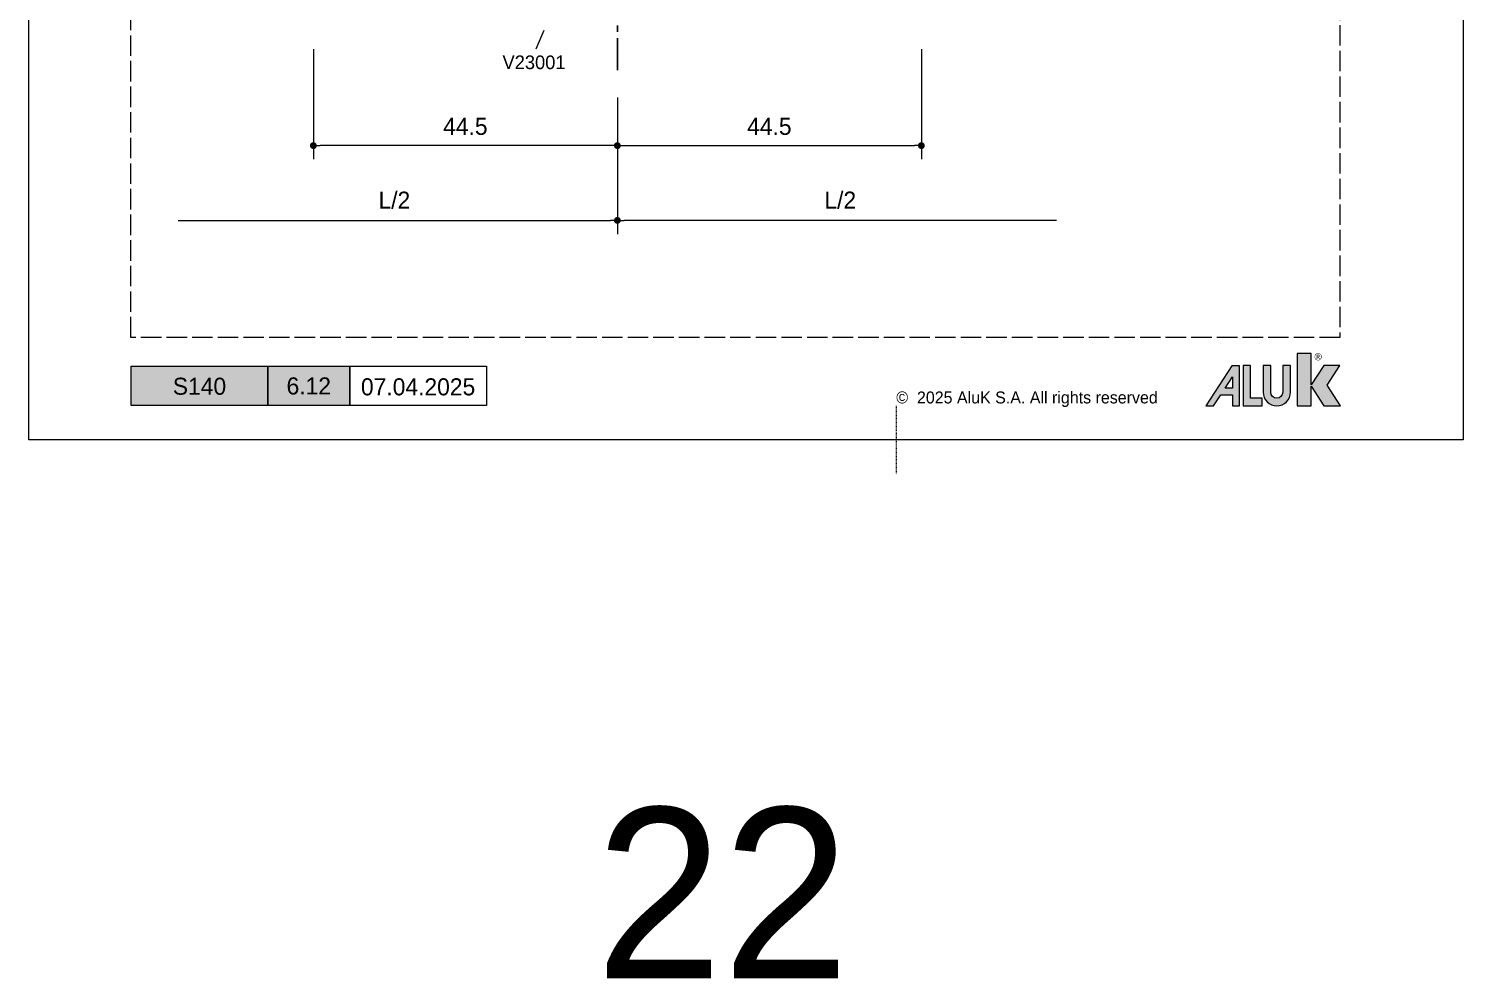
# Model space of a CAD drawing. Header units: millimetres. Extents: x -576 to 4430, y -1196 to 2690.
# Drawn here: x 260 to 470, y -471.9 to -332.8 of the extents above; entities that cross this region are included whole.
import ezdxf
from ezdxf.enums import TextEntityAlignment as Align

# ---------------------------------------------------------------- set-up
doc = ezdxf.new("R2010")
doc.units = ezdxf.units.MM
doc.header["$LTSCALE"] = 0.25
doc.header["$MEASUREMENT"] = 0
for name, pattern in [('ACAD_ISO02W100', [15, 12, -3]), ('CENTER', [2, 1.25, -0.25, 0.25, -0.25]), ('DOT2', [0.125, 0, -0.125])]:
    doc.linetypes.add(name, pattern=pattern)
doc.layers.get('0').update_dxf_attribs({"lineweight": 5})
doc.layers.get('Defpoints').update_dxf_attribs({"lineweight": 5})
doc.layers.add('01_ALUK Logo', color=7, linetype='Continuous')
doc.layers.add('ASSI', color=1, linetype='CENTER')
for name, color, linetype, lineweight in [('01_Dimension', 251, 'Continuous', 9), ('01_External Border', 150, 'Continuous', 20), ('01_Text', 40, 'Continuous', 25)]:
    doc.layers.add(name, color=color, linetype=linetype, lineweight=lineweight)
doc.layers.add('01_Fill Border Grey', color=7, linetype='Continuous', true_color=0x555655)
doc.layers.add('01_Text [White]', color=7, linetype='Continuous', lineweight=25, true_color=0xffffff)
doc.layers.add('02_Block Frame', color=7, linetype='Continuous', lineweight=5, true_color=0xe2001a, plot=False)
doc.layers.add('02_Layout Grid', color=252, linetype='DOT2', lineweight=5, plot=False, transparency=0.5)
doc.styles.add('ALUK Main&Secondary Titles', font='GOTHIC.TTF')
doc.styles.add('Aluk Text', font='GOTHIC.TTF')
doc.styles.get("Standard").update_dxf_attribs({"font": 'arial.ttf'})
doc.dimstyles.new('ALUK Manual 1-1', dxfattribs={"dimtxt": 2.5, "dimasz": 1, "dimexe": 2, "dimexo": 4, "dimgap": 1.5, "dimtad": 3, "dimdec": 1, "dimdsep": 46, "dimtxsty": 'Aluk Text', "dimblk": 'DOT', "dimcen": 0, "dimclrd": 256, "dimclre": 256, "dimclrt": 2, "dimaunit": 1, "dimadec": 0, "dimazin": 0, "dimtfac": 0.7, "dimtdec": 1, "dimtmove": 0, "dimatfit": 3, "dimldrblk": 'DOT', "dimfxl": 1, "dimtolj": 2, "dimlwd": -1, "dimlwe": -1, "dimarcsym": 0})

# ---------------------------------------------------------------- blocks, each defined once
blk = doc.blocks.new('serie_')
at = {"layer": '01_Text [White]', "color": 7, "true_color": 0xffffff, "insert": (10, -2.87), "char_height": 2.5, "attachment_point": 5, "style": 'ALUK Main&Secondary Titles'}
blk.add_mtext_dynamic_manual_height_columns('S140', width=20, gutter_width=12.5, heights=[0], dxfattribs=at)
blk = doc.blocks.new('_Dot')
at = {"color": 0, "linetype": 'ByBlock', "lineweight": -2}
blk.add_line((-0.5, 0), (-1, 0), dxfattribs=at)
at = {"color": 0, "linetype": 'ByBlock', "const_width": 0.5}
blk.add_lwpolyline([(-0.25, 0, 1), (0.25, 0, 1)], format="xyb", close=True, dxfattribs=at)
blk = doc.blocks.new('*D151')
at = {"layer": '01_Dimension', "ltscale": 0.25, "transparency": 16777216}
for p, q in [((346.17, -342.87), (346.17, -362.85)), ((281.89, -360.85), (345.17, -360.85))]:
    blk.add_line(p, q, dxfattribs=at)
at = {"layer": 'Defpoints', "color": 0, "ltscale": 0.25, "transparency": 16777216}
for p in [(346.17, -338.87), (281.89, -360.85), (346.17, -360.85)]:
    blk.add_point(p, dxfattribs=at)
at = {"layer": '01_Dimension', "ltscale": 0.25, "transparency": 16777216}
blk.add_blockref('_Dot', (346.17, -360.85), dxfattribs=at)
at = {"layer": '01_Dimension', "color": 2, "ltscale": 0.25, "transparency": 16777216, "insert": (313.53, -357.9), "char_height": 2.5, "attachment_point": 5, "style": 'Aluk Text'}
blk.add_mtext('\\A2;L/2', dxfattribs=at)
blk = doc.blocks.new('_None')
blk = doc.blocks.new('*D152')
at = {"layer": '01_Dimension', "ltscale": 0.25, "transparency": 16777216}
for p, q in [((346.17, -342.87), (346.17, -362.85)), ((410.44, -360.85), (347.17, -360.85))]:
    blk.add_line(p, q, dxfattribs=at)
at = {"layer": 'Defpoints', "color": 0, "ltscale": 0.25, "transparency": 16777216}
for p in [(346.17, -338.87), (346.17, -360.85), (410.44, -360.85)]:
    blk.add_point(p, dxfattribs=at)
at = {"layer": '01_Dimension', "ltscale": 0.25, "transparency": 16777216, "rotation": 180}
blk.add_blockref('_Dot', (346.17, -360.85), dxfattribs=at)
at = {"layer": '01_Dimension', "color": 2, "ltscale": 0.25, "transparency": 16777216, "insert": (378.8, -357.9), "char_height": 2.5, "attachment_point": 5, "style": 'Aluk Text'}
blk.add_mtext('\\A2;L/2', dxfattribs=at)
blk = doc.blocks.new('*D250')
at = {"layer": '01_Dimension', "ltscale": 0.25, "transparency": 16777216}
for p, q in [((390.67, -335.75), (390.67, -351.9)), ((346.17, -342.87), (346.17, -351.9)), ((347.17, -349.9), (389.67, -349.9))]:
    blk.add_line(p, q, dxfattribs=at)
at = {"layer": 'Defpoints', "color": 0, "ltscale": 0.25, "transparency": 16777216}
for p in [(390.67, -331.75), (346.17, -338.87), (390.67, -349.9)]:
    blk.add_point(p, dxfattribs=at)
at = {"layer": '01_Dimension', "ltscale": 0.25, "transparency": 16777216, "rotation": 180}
blk.add_blockref('_Dot', (346.17, -349.9), dxfattribs=at)
at = {"layer": '01_Dimension', "ltscale": 0.25, "transparency": 16777216}
blk.add_blockref('_Dot', (390.67, -349.9), dxfattribs=at)
at = {"layer": '01_Dimension', "color": 2, "ltscale": 0.25, "transparency": 16777216, "insert": (368.42, -347.09), "char_height": 2.5, "attachment_point": 5, "style": 'Aluk Text'}
blk.add_mtext('\\A2;44.5', dxfattribs=at)
blk = doc.blocks.new('*D155')
at = {"layer": '01_Dimension', "ltscale": 0.25, "transparency": 16777216}
for p, q in [((301.67, -335.75), (301.67, -351.9)), ((346.17, -342.87), (346.17, -351.9)), ((345.17, -349.9), (302.67, -349.9))]:
    blk.add_line(p, q, dxfattribs=at)
at = {"layer": 'Defpoints', "color": 0, "ltscale": 0.25, "transparency": 16777216}
for p in [(301.67, -331.75), (346.17, -338.87), (301.67, -349.9)]:
    blk.add_point(p, dxfattribs=at)
at = {"layer": '01_Dimension', "ltscale": 0.25, "transparency": 16777216, "rotation": 180}
blk.add_blockref('_Dot', (301.67, -349.9), dxfattribs=at)
at = {"layer": '01_Dimension', "ltscale": 0.25, "transparency": 16777216}
blk.add_blockref('_Dot', (346.17, -349.9), dxfattribs=at)
at = {"layer": '01_Dimension', "color": 2, "ltscale": 0.25, "transparency": 16777216, "insert": (323.92, -347.09), "char_height": 2.5, "attachment_point": 5, "style": 'Aluk Text'}
blk.add_mtext('\\A2;44.5', dxfattribs=at)
blk = doc.blocks.new('A$C14581')
at = {"layer": '01_Text', "insert": (0, -0.19), "char_height": 2, "attachment_point": 7, "style": 'Aluk Text'}
blk.add_mtext_dynamic_manual_height_columns('{\\fPoppins|b0|i0|c0|p2;\\H0.875x;©  2025 AluK S.A. All rights reserved}', width=51.3351, gutter_width=204.25, heights=[0], dxfattribs=at)
blk = doc.blocks.new('AluK Logo')
at = {"layer": '01_ALUK Logo', "true_color": 0xe2001a}
h = blk.add_hatch(color=242, dxfattribs=at)
h.dxf.hatch_style = 1
h.paths.add_polyline_path([(18.02, 3.04), (19.92, 5.98), (17.56, 5.98), (15.66, 3.11), (15.66, 7.76), (13.58, 7.76), (13.58, 0), (15.66, 0), (15.66, 2.93), (17.53, 0), (20, 0)])
at = {"layer": '01_ALUK Logo', "true_color": 0x323338}
h = blk.add_hatch(color=250, dxfattribs=at)
h.dxf.hatch_style = 1
h.paths.add_polyline_path([(3.94, 0), (5.02, 0), (5.02, 5.96), (3.87, 5.96), (0, 0), (1.15, 0), (2.2, 1.63), (3.94, 1.63)])
h.paths.add_polyline_path([(3.95, 2.64), (2.86, 2.64), (3.95, 4.31)], flags=16)
h = blk.add_hatch(color=250, dxfattribs=at)
h.dxf.hatch_style = 1
h.paths.add_polyline_path([(6.62, 1.12), (6.62, 5.97), (5.53, 5.97), (5.53, 0), (8.38, 0), (8.38, 1.12)])
h = blk.add_hatch(color=250, dxfattribs=at)
h.dxf.hatch_style = 1
h.paths.add_polyline_path([(12.57, 5.97), (11.43, 5.97), (11.43, 2.02, -1), (9.65, 2.02), (9.65, 5.97), (8.52, 5.97), (8.52, 2.02, 0.999791), (12.57, 2.02)])
at = {"layer": '01_ALUK Logo', "color": 242, "lineweight": 0, "true_color": 0xe2001a}
blk.add_lwpolyline([(17.53, 0), (20, 0), (18.02, 3.04), (19.92, 5.98), (17.56, 5.98), (15.66, 3.11), (15.66, 7.76), (13.58, 7.76), (13.58, 0), (15.66, 0), (15.66, 2.93)], close=True, dxfattribs=at)
at = {"layer": '01_ALUK Logo', "color": 250, "lineweight": 0, "true_color": 0x323338}
for points in [[(2.2, 1.63), (3.94, 1.63), (3.94, 0), (5.02, 0), (5.02, 5.96), (3.87, 5.96), (0, 0), (1.15, 0)], [(2.86, 2.64), (3.95, 4.31), (3.95, 2.64)], [(8.38, 0), (8.38, 1.12), (6.62, 1.12), (6.62, 5.97), (5.53, 5.97), (5.53, 0)]]:
    blk.add_lwpolyline(points, close=True, dxfattribs=at)
blk.add_lwpolyline([(9.65, 2.02), (9.65, 5.97), (8.52, 5.97), (8.52, 2.02, 1), (12.57, 2.02), (12.57, 5.97), (11.43, 5.97), (11.43, 2.02, -1)], format="xyb", close=True, dxfattribs=at)
at = {"layer": '01_ALUK Logo', "color": 242, "lineweight": 0, "true_color": 0xe2001a, "insert": (16.69, 7.28), "char_height": 1.06, "attachment_point": 5}
blk.add_mtext_dynamic_manual_height_columns('®', width=0.2845, gutter_width=0.756, heights=[0], dxfattribs=at)
blk = doc.blocks.new('PAGE pari')
at = {"layer": '02_Block Frame', "linetype": 'ACAD_ISO02W100'}
blk.add_line((14.93, 266), (191.93, 266), dxfattribs=at)
at = {"layer": '02_Block Frame'}
blk.add_lwpolyline([(0, 0), (0, 297), (210, 297), (210, 0)], close=True, dxfattribs=at)
at = {"layer": '02_Block Frame', "linetype": 'ACAD_ISO02W100'}
blk.add_lwpolyline([(14.93, 15), (14.93, 282), (191.93, 282), (191.93, 15)], close=True, dxfattribs=at)
at = {"layer": '02_Layout Grid', "color": 6, "ltscale": 0.25}
blk.add_line((127, 5), (127, -5), dxfattribs=at)
at = {"layer": '01_ALUK Logo', "xscale": 0.9841678626162992, "yscale": 0.9841678626162992, "zscale": 0.9841678626162992}
blk.add_blockref('AluK Logo', (172.32, 5), dxfattribs=at)
at = {"layer": '01_Text'}
blk.add_blockref('A$C14581', (127, 5), dxfattribs=at)

msp = doc.modelspace()

# ---------------------------------------------------------------- hatches: boundary and pattern name
at = {"layer": '01_Fill Border Grey', "ltscale": 0.25}
h = msp.add_hatch(color=256, dxfattribs=at)
h.dxf.hatch_style = 1
h.paths.add_polyline_path([(307.001, -387.967), (275.001, -387.967), (275.001, -382.222), (307.001, -382.222)])

# ---------------------------------------------------------------- linework, layer by layer
at = {"layer": '01_Dimension', "ltscale": 0.25}
msp.add_line((334.3, -335.719), (335.463, -332.987), dxfattribs=at)
at = {"layer": '01_External Border'}
for points in [[(295.001, -387.967), (275.001, -387.967), (275.001, -382.222), (295.001, -382.222)], [(307.001, -387.967), (295.001, -387.967), (295.001, -382.222), (307.001, -382.222)], [(327.001, -387.967), (307.001, -387.967), (307.001, -382.222), (327.001, -382.222)]]:
    msp.add_lwpolyline(points, close=True, dxfattribs=at)
at = {"layer": 'ASSI', "ltscale": 15}
msp.add_line((346.166, -338.865), (346.166, -186.887), dxfattribs=at)

# ---------------------------------------------------------------- block references
msp.add_blockref('PAGE pari', (260, -393))
at = {"layer": '01_Text [White]', "color": 7, "true_color": 0xffffff}
msp.add_blockref('serie_', (275.001, -382.29), dxfattribs=at)

# ---------------------------------------------------------------- texts
at = {"layer": '01_Text', "style": 'Aluk Text'}
msp.add_text('V23001', height=2, dxfattribs=at).set_placement((329.36, -338.695))
at = {"layer": '01_Text', "ltscale": 0.25, "insert": (342.981, -446.871), "char_height": 25, "attachment_point": 1, "style": 'Aluk Text'}
msp.add_mtext_dynamic_manual_height_columns('22', width=46.83298, gutter_width=12.5, heights=[0], dxfattribs=at)
at = {"layer": '01_Text', "style": 'ALUK Main&Secondary Titles'}
msp.add_attdef('07.04.2025', text='', height=2.5, dxfattribs=at).set_placement((317.001, -385.229), align=Align.MIDDLE)
at = {"layer": '01_Text [White]', "color": 7, "ltscale": 0.25, "true_color": 0xffffff, "style": 'Aluk Text'}
msp.add_attdef('6.12', text='', height=2.5, dxfattribs=at).set_placement((301.001, -385.097), align=Align.MIDDLE)

# ---------------------------------------------------------------- dimensions: what is measured, and where the dimension line sits
at = {"layer": '01_Dimension', "ltscale": 0.25}
for base, p2, picture, middle in [((301.666, -349.903), (301.666, -331.747), '*D155', (323.916, -347.09)), ((390.666, -349.903), (390.666, -331.748), '*D250', (368.416, -347.09))]:
    dim = msp.add_linear_dim(base=base, p1=(346.166, -338.865), p2=p2, dimstyle='ALUK Manual 1-1', dxfattribs=at)
    dim.commit()
    dim.dimension.update_dxf_attribs({"geometry": picture, "text_midpoint": middle})
dim = msp.add_linear_dim(base=(346.166, -360.851), p1=(281.891, -360.851), p2=(346.166, -338.865), text='L/2', dimstyle='ALUK Manual 1-1', override={"dimblk1": 'None', "dimblk2": 'Dot', "dimsah": 1, "dimse1": 1, "dimsd1": 0}, dxfattribs=at)
dim.commit()
dim.dimension.update_dxf_attribs({"geometry": '*D151', "text_midpoint": (313.529, -357.899)})
dim = msp.add_linear_dim(base=(346.166, -360.851), p1=(410.441, -360.851), p2=(346.166, -338.865), angle=180, text='L/2', dimstyle='ALUK Manual 1-1', override={"dimblk1": 'None', "dimblk2": 'Dot', "dimsah": 1, "dimse1": 1, "dimsd1": 0}, dxfattribs=at)
dim.commit()
dim.dimension.update_dxf_attribs({"geometry": '*D152', "text_midpoint": (378.804, -357.899)})

doc.saveas('drawing.dxf')
